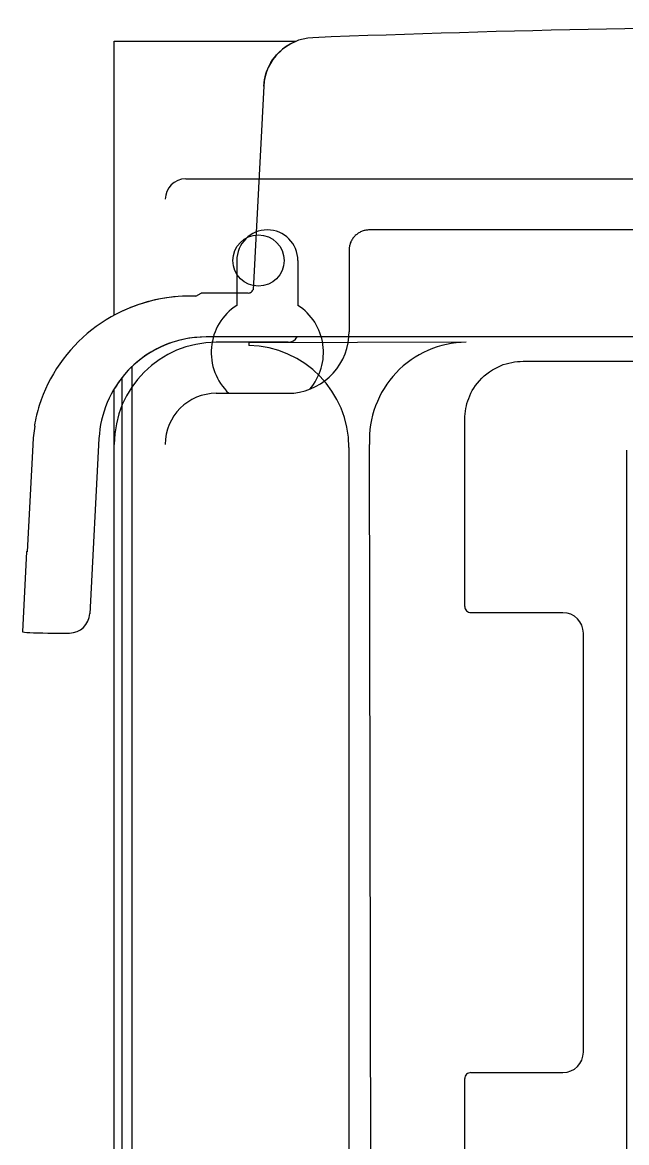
# Model space of a CAD drawing. Extents: x 0 to 171, y 0 to 414.
# Drawn here: x 0 to 58.9, y 305.2 to 414.3 of the extents above; entities that cross this region are included whole.
import ezdxf

# ---------------------------------------------------------------- set-up
doc = ezdxf.new("R2010")
doc.units = 0
doc.layers.add('--8N-THT. FIXING HOLE', color=4, linetype='CONTINUOUS')
doc.layers.add('-15N-THT. THIẾT BỊ ĐÓNG MỞ', color=40, linetype='CONTINUOUS')

# ---------------------------------------------------------------- blocks, each defined once
blk = doc.blocks.new('06 - N - SC VSD ATV630U75~D11N4')
at = {"layer": '--8N-THT. FIXING HOLE'}
blk.add_circle((-62.5, 184.14), 2.5, dxfattribs=at)
at = {"layer": '-15N-THT. THIẾT BỊ ĐÓNG MỞ'}
for p, q in [((-76.55, 205.51), (-58.79, 205.51)), ((-76.55, 178.82), (-76.55, 205.51)), ((-59.86, 204.95), (-59.61, 205.11)), ((-59.61, 205.11), (-59.34, 205.26)), ((-59.34, 205.26), (-59.07, 205.39)), ((-59.07, 205.39), (-58.79, 205.51)), ((-58.79, 205.51), (-58.79, 205.51)), ((-57.21, 205.83), (-57.21, 205.83)), ((-60.95, 203.91), (-60.76, 204.15)), ((-60.76, 204.15), (-60.55, 204.37)), ((-60.55, 204.37), (-60.33, 204.57)), ((-60.33, 204.57), (-60.1, 204.77)), ((-60.1, 204.77), (-59.86, 204.95)), ((-61.68, 202.6), (-61.56, 202.88)), ((-61.56, 202.88), (-61.43, 203.15)), ((-61.43, 203.15), (-61.29, 203.42)), ((-61.29, 203.42), (-61.13, 203.67)), ((-61.13, 203.67), (-60.95, 203.91)), ((-61.92, 201.73), (-61.85, 202.03)), ((-61.85, 202.03), (-61.77, 202.32)), ((-61.77, 202.32), (-61.68, 202.6)), ((-61.98, 201.13), (-63.02, 181.28)), ((-61.98, 201.13), (-61.96, 201.43)), ((-61.96, 201.43), (-61.92, 201.73)), ((-69.59, 192.09), (69.59, 192.09)), ((-69.59, 192.09), (-69.59, 192.09)), ((-71.58, 190.1), (-71.58, 190.1)), ((-53.07, 186.57), (-53.13, 186.5)), ((-53, 186.63), (-53.07, 186.57)), ((-52.93, 186.68), (-53, 186.63)), ((-52.86, 186.74), (-52.93, 186.68)), ((-52.79, 186.79), (-52.86, 186.74)), ((-52.71, 186.84), (-52.79, 186.79)), ((-52.64, 186.88), (-52.71, 186.84)), ((-52.56, 186.92), (-52.64, 186.88)), ((-52.48, 186.96), (-52.56, 186.92)), ((-52.39, 186.99), (-52.48, 186.96)), ((-52.31, 187.02), (-52.39, 186.99)), ((-52.22, 187.05), (-52.31, 187.02)), ((-52.14, 187.07), (-52.22, 187.05)), ((-52.05, 187.09), (-52.14, 187.07)), ((-51.96, 187.1), (-52.05, 187.09)), ((-51.87, 187.11), (-51.96, 187.1)), ((-51.78, 187.12), (-51.87, 187.11)), ((-51.69, 187.12), (-51.78, 187.12)), ((51.69, 187.12), (-51.69, 187.12)), ((-51.69, 187.12), (-51.69, 187.12)), ((-53.65, 185.48), (-53.66, 185.4)), ((-53.63, 185.57), (-53.65, 185.48)), ((-53.61, 185.66), (-53.63, 185.57)), ((-53.58, 185.74), (-53.61, 185.66)), ((-53.56, 185.83), (-53.58, 185.74)), ((-53.52, 185.91), (-53.56, 185.83)), ((-53.49, 185.99), (-53.52, 185.91)), ((-53.44, 186.07), (-53.49, 185.99)), ((-53.4, 186.15), (-53.44, 186.07)), ((-53.35, 186.22), (-53.4, 186.15)), ((-53.3, 186.3), (-53.35, 186.22)), ((-53.25, 186.37), (-53.3, 186.3)), ((-53.19, 186.44), (-53.25, 186.37)), ((-53.13, 186.5), (-53.19, 186.44)), ((-53.67, 185.31), (-53.68, 185.22)), ((-53.68, 185.22), (-53.68, 185.13)), ((-53.68, 185.13), (-53.68, 177.18)), ((-53.68, 185.13), (-53.68, 185.13)), ((-53.66, 185.4), (-53.67, 185.31)), ((-64.62, 184.14), (-64.62, 179.77)), ((-64.62, 184.14), (-64.62, 184.14)), ((-58.65, 179.77), (-58.65, 184.14)), ((-58.65, 184.14), (-58.65, 184.14)), ((-63.23, 181.05), (-63.21, 181.06)), ((-63.21, 181.06), (-63.19, 181.08)), ((-63.19, 181.08), (-63.18, 181.09)), ((-63.18, 181.09), (-63.16, 181.11)), ((-63.16, 181.11), (-63.15, 181.12)), ((-63.15, 181.12), (-63.13, 181.14)), ((-63.13, 181.14), (-63.12, 181.15)), ((-63.12, 181.15), (-63.11, 181.17)), ((-63.11, 181.17), (-63.1, 181.19)), ((-63.1, 181.19), (-63.08, 181.21)), ((-63.08, 181.23), (-63.07, 181.25)), ((-63.08, 181.21), (-63.08, 181.23)), ((-63.07, 181.25), (-63.02, 181.28)), ((-63.07, 181.25), (-63.07, 181.25)), ((-63.02, 181.28), (-63.02, 181.28)), ((-73.71, 180), (-74.25, 179.82)), ((-73.75, 179.99), (-74.17, 179.85)), ((-73.34, 180.11), (-73.75, 179.99)), ((-73.15, 180.16), (-73.71, 180)), ((-72.91, 180.22), (-73.34, 180.11)), ((-72.6, 180.3), (-73.15, 180.16)), ((-72.49, 180.32), (-72.91, 180.22)), ((-72.03, 180.41), (-72.6, 180.3)), ((-72.06, 180.41), (-72.49, 180.32)), ((-71.63, 180.48), (-72.06, 180.41)), ((-71.47, 180.51), (-72.03, 180.41)), ((-71.2, 180.54), (-71.63, 180.48)), ((-70.9, 180.58), (-71.47, 180.51)), ((-70.77, 180.6), (-71.2, 180.54)), ((-70.33, 180.64), (-70.9, 180.58)), ((-70.34, 180.63), (-70.77, 180.6)), ((-69.91, 180.66), (-70.34, 180.63)), ((-69.76, 180.67), (-70.33, 180.64)), ((-69.47, 180.68), (-69.91, 180.66)), ((-69.18, 180.68), (-69.76, 180.67)), ((-69.04, 180.68), (-69.47, 180.68)), ((-68.6, 180.67), (-69.18, 180.68)), ((-68.6, 180.67), (-69.04, 180.68)), ((-68.6, 180.67), (-68.08, 180.96)), ((-68.6, 180.67), (-68.6, 180.67)), ((-67.61, 180.96), (-68.08, 180.96)), ((-68.08, 180.96), (-68.08, 180.96)), ((-63.52, 180.96), (-67.61, 180.96)), ((-67.61, 180.96), (-67.61, 180.96)), ((-63.52, 180.96), (-63.36, 180.98)), ((-63.52, 180.96), (-63.52, 180.96)), ((-63.36, 180.98), (-63.34, 180.99)), ((-63.36, 180.98), (-63.36, 180.98)), ((-63.34, 180.99), (-63.32, 181)), ((-63.32, 181), (-63.3, 181.01)), ((-63.3, 181.01), (-63.28, 181.02)), ((-63.28, 181.02), (-63.26, 181.03)), ((-63.26, 181.03), (-63.25, 181.04)), ((-63.25, 181.04), (-63.23, 181.05)), ((-76.36, 178.92), (-76.86, 178.65)), ((-76.17, 179.02), (-76.55, 178.82)), ((-75.84, 179.18), (-76.36, 178.92)), ((-75.78, 179.21), (-76.17, 179.02)), ((-75.32, 179.41), (-75.84, 179.18)), ((-75.38, 179.38), (-75.78, 179.21)), ((-74.98, 179.55), (-75.38, 179.38)), ((-74.79, 179.63), (-75.32, 179.41)), ((-74.58, 179.71), (-74.98, 179.55)), ((-74.25, 179.82), (-74.79, 179.63)), ((-74.17, 179.85), (-74.58, 179.71)), ((-64.62, 179.77), (-64.62, 179.77)), ((-58.65, 179.77), (-58.65, 179.77)), ((-77.83, 178.05), (-78.3, 177.72)), ((-77.35, 178.36), (-77.83, 178.05)), ((-76.86, 178.65), (-77.35, 178.36)), ((-76.55, 178.82), (-76.55, 178.82)), ((-79.19, 177.02), (-79.62, 176.64)), ((-78.75, 177.38), (-79.19, 177.02)), ((-78.3, 177.72), (-78.75, 177.38)), ((-68.06, 176.69), (-68.52, 176.66)), ((-67.61, 176.7), (-68.18, 176.69)), ((-67.61, 176.7), (-68.06, 176.69)), ((-67.61, 176.7), (-67.61, 176.7)), ((67.61, 176.7), (-67.61, 176.7)), ((-58.72, 176.7), (-58.72, 176.7)), ((-53.7, 176.77), (-53.69, 176.84)), ((-53.7, 176.7), (-53.7, 176.77)), ((-53.7, 176.7), (-53.7, 176.7)), ((-53.69, 176.97), (-53.68, 177.04)), ((-53.69, 176.91), (-53.69, 176.97)), ((-53.69, 176.84), (-53.69, 176.91)), ((-53.68, 177.18), (-53.68, 177.18)), ((-53.68, 177.11), (-53.68, 177.18)), ((-53.68, 177.04), (-53.68, 177.11)), ((-80.43, 175.84), (-80.81, 175.42)), ((-80.03, 176.25), (-80.43, 175.84)), ((-79.62, 176.64), (-80.03, 176.25)), ((-71.99, 175.74), (-72.5, 175.49)), ((-72, 175.74), (-72.41, 175.54)), ((-71.58, 175.92), (-72, 175.74)), ((-71.47, 175.96), (-71.99, 175.74)), ((-71.16, 176.08), (-71.58, 175.92)), ((-70.94, 176.16), (-71.47, 175.96)), ((-70.73, 176.23), (-71.16, 176.08)), ((-70.4, 176.32), (-70.94, 176.16)), ((-70.3, 176.35), (-70.73, 176.23)), ((-69.85, 176.46), (-70.4, 176.32)), ((-69.86, 176.46), (-70.3, 176.35)), ((-69.41, 176.55), (-69.86, 176.46)), ((-69.3, 176.57), (-69.85, 176.46)), ((-68.97, 176.61), (-69.41, 176.55)), ((-68.74, 176.64), (-69.3, 176.57)), ((-68.52, 176.66), (-68.97, 176.61)), ((-68.18, 176.69), (-68.74, 176.64)), ((-66.61, 176.18), (-66.61, 176.18)), ((-59.6, 176.18), (-66.61, 176.18)), ((-42.28, 176.18), (-63.43, 176.12)), ((-63.43, 176.12), (-63.43, 175.86)), ((-63.43, 176.12), (-63.43, 176.12)), ((-63.43, 175.86), (-63.43, 175.86)), ((-59.6, 176.18), (-59.6, 176.18)), ((-42.28, 176.18), (-42.28, 176.18)), ((-81.53, 174.54), (-81.86, 174.08)), ((-81.18, 174.99), (-81.53, 174.54)), ((-80.81, 175.42), (-81.18, 174.99)), ((-73.92, 174.58), (-74.36, 174.23)), ((-73.94, 174.57), (-74.29, 174.29)), ((-73.57, 174.84), (-73.94, 174.57)), ((-73.46, 174.91), (-73.92, 174.58)), ((-73.19, 175.09), (-73.57, 174.84)), ((-72.99, 175.21), (-73.46, 174.91)), ((-72.8, 175.32), (-73.19, 175.09)), ((-72.5, 175.49), (-72.99, 175.21)), ((-72.41, 175.54), (-72.8, 175.32)), ((-67.1, 175.19), (-67.1, 175.19)), ((-56.17, 175.19), (-56.17, 175.19)), ((-82.18, 173.61), (-82.47, 173.12)), ((-81.86, 174.08), (-82.18, 173.61)), ((-75.18, 173.45), (-75.56, 173.03)), ((-74.96, 173.68), (-75.27, 173.35)), ((-74.78, 173.85), (-75.18, 173.45)), ((-74.63, 173.99), (-74.96, 173.68)), ((-74.8, 33.66), (-74.8, 173.84)), ((-74.36, 174.23), (-74.78, 173.85)), ((-74.29, 174.29), (-74.63, 173.99)), ((-39.99, 173.3), (-39.72, 173.48)), ((-39.72, 173.48), (-39.45, 173.64)), ((-39.45, 173.64), (-39.18, 173.77)), ((-39.18, 173.77), (-38.91, 173.89)), ((-38.91, 173.89), (-38.65, 174)), ((-38.65, 174), (-38.38, 174.09)), ((-38.38, 174.09), (-38.11, 174.16)), ((-38.11, 174.16), (-37.83, 174.22)), ((-37.83, 174.22), (-37.56, 174.27)), ((-37.56, 174.27), (-37.28, 174.3)), ((-37.28, 174.3), (-37, 174.32)), ((-37, 174.32), (-36.72, 174.33)), ((-36.72, 174.33), (61.07, 174.33)), ((-36.72, 174.33), (-36.72, 174.33)), ((-82.75, 172.63), (-83.01, 172.13)), ((-82.47, 173.12), (-82.75, 172.63)), ((-75.91, 172.59), (-76.24, 172.13)), ((-75.86, 172.66), (-76.13, 172.3)), ((-75.56, 173.03), (-75.91, 172.59)), ((-75.57, 173.01), (-75.86, 172.66)), ((-75.79, 35.85), (-75.79, 172.75)), ((-75.27, 173.35), (-75.57, 173.01)), ((-41.17, 172.2), (-40.96, 172.44)), ((-40.96, 172.44), (-40.74, 172.68)), ((-40.74, 172.68), (-40.5, 172.9)), ((-40.5, 172.9), (-40.25, 173.11)), ((-40.25, 173.11), (-39.99, 173.3)), ((-83.25, 171.62), (-83.47, 171.1)), ((-83.01, 172.13), (-83.25, 171.62)), ((-76.62, 171.54), (-76.84, 171.14)), ((-76.38, 171.92), (-76.62, 171.54)), ((-76.24, 172.13), (-76.55, 171.66)), ((-76.55, 171.66), (-76.55, 171.66)), ((-76.55, -202.05), (-76.55, 171.66)), ((-76.13, 172.3), (-76.38, 171.92)), ((-57.5, 171.61), (-57.5, 171.61)), ((-41.8, 171.22), (-41.67, 171.47)), ((-41.67, 171.47), (-41.52, 171.71)), ((-41.52, 171.71), (-41.35, 171.96)), ((-41.35, 171.96), (-41.17, 172.2)), ((-83.67, 170.57), (-83.85, 170.03)), ((-83.47, 171.1), (-83.67, 170.57)), ((-77.23, 170.32), (-77.4, 169.9)), ((-77.04, 170.74), (-77.23, 170.32)), ((-76.84, 171.14), (-77.04, 170.74)), ((-66.61, 171.21), (-59.65, 171.21)), ((-66.61, 171.21), (-66.61, 171.21)), ((-65.39, 171.21), (-65.39, 171.21)), ((-59.65, 171.21), (-59.65, 171.21)), ((-42.25, 169.98), (-42.19, 170.22)), ((-42.19, 170.22), (-42.11, 170.47)), ((-42.11, 170.47), (-42.02, 170.71)), ((-42.02, 170.71), (-41.92, 170.97)), ((-41.92, 170.97), (-41.8, 171.22)), ((-83.85, 170.03), (-83.85, 170.03)), ((-77.54, 169.47), (-77.67, 169.04)), ((-77.4, 169.9), (-77.54, 169.47)), ((-42.4, 168.95), (-42.38, 169.22)), ((-42.38, 169.22), (-42.35, 169.48)), ((-42.35, 169.48), (-42.31, 169.73)), ((-42.31, 169.73), (-42.25, 169.98)), ((-84.33, 168.09), (-84.33, 168.09)), ((-84.29, 168), (-84.29, 168)), ((-77.88, 168.16), (-77.95, 167.71)), ((-77.79, 168.6), (-77.88, 168.16)), ((-77.67, 169.04), (-77.79, 168.6)), ((-42.41, 168.67), (-42.4, 168.95)), ((-42.41, 150.45), (-42.41, 168.67)), ((-78, 167.26), (-78.04, 166.81)), ((-77.95, 167.71), (-78, 167.26)), ((-84.49, 166.2), (-85.04, 155.79)), ((-84.49, 166.2), (-84.49, 166.2)), ((-78.04, 166.81), (-78.93, 149.75)), ((-78.04, 166.81), (-78.04, 166.81)), ((-76.55, 166.24), (-76.55, 166.24)), ((-71.58, 166.24), (-71.58, 166.24)), ((-53.68, 38.79), (-53.68, 165.93)), ((-53.68, 165.93), (-53.68, 165.93)), ((-51.45, 38.38), (-51.69, 166.24)), ((-51.69, 166.24), (-51.69, 166.24)), ((-26.64, 165.68), (-26.64, 53.3)), ((-26.64, 165.68), (-26.64, 165.68)), ((-85.09, 155.8), (-85.5, 148)), ((-85.09, 155.8), (-85.09, 155.8)), ((-85.04, 155.79), (-85.04, 155.79)), ((-78.93, 149.75), (-78.93, 149.75)), ((-42.41, 150.45), (-42.41, 150.45)), ((-32.84, 149.85), (-41.81, 149.85)), ((-41.81, 149.85), (-41.81, 149.85)), ((-32.84, 149.85), (-32.84, 149.85)), ((-85.5, 148), (-85.5, 148)), ((-83.02, 147.87), (-80.92, 147.87)), ((-83.02, 147.87), (-83.02, 147.87)), ((-80.92, 147.87), (-80.92, 147.87)), ((-30.85, 107.07), (-30.85, 147.86)), ((-30.85, 147.86), (-30.85, 147.86)), ((-30.85, 107.07), (-30.85, 107.07)), ((-41.81, 105.08), (-32.84, 105.08)), ((-41.81, 105.08), (-41.81, 105.08)), ((-32.84, 105.08), (-32.84, 105.08)), ((-42.41, 48.3), (-42.41, 104.48)), ((-42.41, 104.48), (-42.41, 104.48))]:
    blk.add_line(p, q, dxfattribs=at)
for centre, radius, start, end in [((-69.59, 190.1), 1.99, 90, 180), ((-61.64, 184.14), 2.98, 0, 180), ((-61.64, 175.19), 5.47, 123.0557, 226.6582), ((-61.64, 175.19), 5.47, 319.1471, 56.9443), ((-59.65, 177.18), 5.97, 270, 355.4517), ((-59.6, 177.18), 0.994, 270, 331.5892), ((-66.61, 166.24), 9.94, 90, 180), ((-42.18, 166.66), 9.52, 90.6085, 182.5235), ((-66.61, 166.24), 4.97, 90, 180), ((-41.81, 150.45), 0.594, 180.02, 270.4677), ((-32.84, 147.86), 1.99, 0.0065, 89.9961), ((-32.84, 107.07), 1.99, 270.0115, 359.9885), ((-41.81, 104.48), 0.594, 89.536, 179.9741)]:
    blk.add_arc(centre, radius, start, end, dxfattribs=at)
for centre, major_axis, ratio, start_param, end_param in [((0, -1281.8), (0, 1488.75), 0.992642, -0.038724, 0.038724), ((-57.02, 200.87), (4.97, 0), 0.99863, 1.609416, 3.089294), ((-63.5, 181.43), (0.471, 0), 0.99863, -1.27786, -0.403101), ((-63.64, 165.9), (7.05, 7.05), 0.997265, -0.784029, 0.76641), ((-69.13, 165.4), (15.44, 0), 0.99863, 2.836662, 2.966042), ((-68.93, 165.39), (15.58, 0), 0.99863, 2.97259, 3.089221), ((-83.94, 168.2), (0.406, 0), 0.99863, -2.867579, -2.635604), ((-82.58, 156.25), (-2.51, -0.44), 0.050213, -0.008884, 0.192062), ((-80.92, 149.86), (0, -1.99), 1, 0, 1.518436), ((-83.01, 148), (-2.49, 0), 0.052264, -0.000007, 1.56805)]:
    blk.add_ellipse(centre, major_axis=major_axis, ratio=ratio, start_param=start_param, end_param=end_param, dxfattribs=at)

msp = doc.modelspace()

# ---------------------------------------------------------------- block references
msp.add_blockref('06 - N - SC VSD ATV630U75~D11N4', (85.5, 206.95))

doc.saveas('drawing.dxf')
